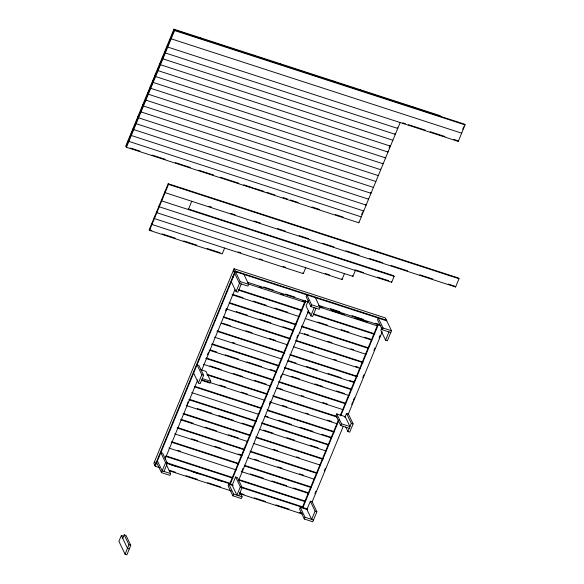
<?xml version="1.0" encoding="UTF-8"?>
<svg xmlns="http://www.w3.org/2000/svg" width="584" height="584" viewBox="0 0 584 584"><rect width="100%" height="100%" fill="white"/><g stroke="black" fill="none" stroke-linecap="round" stroke-linejoin="round"><path stroke-width="0.88" d="M440.548 116.369L440.219 115.698L173.922 29.2L125.801 145.942L126.451 147.292L358.853 222.781L400.171 122.545M126.122 146.613L174.244 29.879L464.754 124.239L465.076 124.91L458.272 141.423L167.761 47.063L167.119 45.705M126.451 147.292L174.572 30.55L173.922 29.2M224.614 248.069L222.183 253.967L149.555 230.373L149.234 229.702L168.192 183.712L458.695 278.072L459.024 278.743L455.622 286.999L165.111 192.64L164.783 191.968M149.555 230.373L168.513 184.383L168.192 183.712M188.34 209.547L191.742 201.29M123.166 536.061L121.355 535.477L118.924 541.368L125.071 554.209L126.889 554.8L130.78 545.368L126.027 535.455L124.217 534.864L122.757 538.404M381.826 327.785L380.804 330.259L385.557 340.173L387.374 340.764L391.506 330.741L385.352 317.9L234.045 268.749L153.847 463.316L155.249 466.251L159.571 467.653M154.928 465.572L235.126 271.005L386.433 320.149M155.249 466.251L235.447 271.677L386.754 320.828M125.071 554.209L128.962 544.777L124.217 534.864M187.019 404.369L188.055 401.843M207.502 354.671L208.539 352.145M225.555 310.87L226.592 308.345M165.119 458.951L197.757 379.775M201.575 370.512L234.907 289.649M166.272 464.455L170.659 473.602L169.929 475.376L161.454 472.624L165.586 462.601L160.841 452.688L162.651 453.279L167.404 463.185L164.002 471.441M198.399 383.002L201.801 374.745L197.049 364.839L198.867 365.423L203.612 375.337L200.21 383.593L198.399 383.002L193.647 373.088M241.287 283.948L237.878 292.204L236.067 291.613L240.199 281.59L234.045 268.749M243.922 274.436L248.667 284.342L247.944 286.116L239.469 283.364L234.717 273.451M200.918 369.767L205.999 371.424L210.751 381.33L210.021 383.104L201.546 380.352M151.665 223.803L151.986 224.482L303.293 273.626L305.724 267.728L305.403 267.056M233.089 485.516L228.855 484.136L228.125 485.91L232.87 495.816L241.345 498.568L242.075 496.801L239.885 492.224M229.979 483.267L305.322 300.49L305.644 301.169L230.308 483.939L229.979 483.267L166.863 462.762M235.586 476.967L232.184 485.216L236.929 495.13L240.331 486.874L235.586 476.967L237.403 477.551L242.148 487.465L238.746 495.721M308.447 300.205L306.06 305.979L310.812 315.893L312.63 316.484L316.032 308.228M241.937 470.916L242.981 468.383M269.363 404.376L270.407 401.843M280.473 377.417L281.517 374.891M296.789 337.829L297.833 335.304M238.44 480.851L308.571 310.71M232.87 495.816L233.6 494.049L228.855 484.136M310.885 306.556L311.615 304.79L306.863 294.876L306.133 296.643L310.885 306.556L319.36 309.308L320.09 307.542L315.338 297.628M310.812 315.893L314.214 307.637M361.657 214.525L362.701 211.999M389.083 147.986L390.127 145.46L390.448 146.131L158.045 70.642L157.395 69.292M154.096 217.905L154.417 218.584L342.034 279.524L344.465 273.626M156.527 212.014L156.848 212.686L352.94 276.378L355.371 270.487L355.05 269.808M336.734 413.881L341.479 423.794L349.955 426.546L345.202 416.633L336.734 413.881L336.004 415.655L340.749 425.561L349.225 428.313M158.95 206.116L159.279 206.794L391.681 282.276L394.112 276.385L393.791 275.706L188.267 208.948M307.899 509.81L300.271 507.335L299.541 509.102L304.293 519.015L312.761 521.768L316.893 511.745L312.148 501.831L310.33 501.24L306.928 509.496L311.673 519.41L315.075 511.153L310.33 501.24M339.041 419.933L302.935 507.532L302.607 506.854L338.37 420.1M340.107 415.888L377.95 324.083L375.351 323.237M340.779 415.72L378.271 324.755L377.95 324.083M462.711 129.188L463.733 126.713M340.749 425.561L341.479 423.794M344.837 417.524L346.538 413.392L348.356 413.983L353.108 423.896L349.707 432.145L347.889 431.561L345.699 426.984M304.293 519.015L305.016 517.249L300.271 507.335M382.301 329.756L383.031 327.982L378.279 318.076L377.556 319.842L382.301 329.756L390.776 332.508M314.915 493.662L315.951 491.137M324.288 470.916L325.346 468.346M351.707 404.391L352.758 401.85M353.444 400.186L354.481 397.66M362.81 377.461L363.861 374.899M373.906 350.531L374.95 348.006M379.14 337.837L380.184 335.311M312.111 501.919L343.356 426.108M348.217 414.319L382.243 331.778M347.889 431.561L351.291 423.305L346.538 413.392M385.557 340.173L388.959 331.916M174.572 30.55L465.076 124.91M461.674 133.167L171.163 38.807L170.521 37.456M402.814 122.837L405.391 123.677M408.523 124.691L425.152 130.093M430.196 131.728L444.942 136.517M453.615 139.335L457.951 140.744L458.272 141.423M392.879 140.233L160.476 64.751L159.826 63.393M378.301 175.609L145.891 100.127L145.241 98.769M375.87 181.507L143.46 106.018L142.817 104.667M373.439 187.406L141.029 111.916L140.386 110.566M361.284 216.883L128.882 141.394L128.232 140.043M130.451 148.022L139.999 151.125M152.066 155.045L165.148 159.293M175.412 162.622L190.296 167.462M198.75 170.207L213.715 175.061M220.365 177.229L238.863 183.23M243.711 184.807L253.222 187.902M254.471 188.303L264.012 191.399M267.056 192.392L271.377 193.793M272.246 194.078L274.838 194.917M283.087 197.596L287.423 199.005M290.401 199.976L298.183 202.502M312.017 206.992L319.798 209.525M335.362 214.576L343.144 217.102M168.513 184.383L459.024 278.743M209.014 206.327L211.612 207.174M230.695 213.372L235.031 214.781M254.106 220.978L260.179 222.949M277.524 228.585L285.328 231.118M299.198 235.622L308.739 238.725M322.616 243.229L333.887 246.893M346.027 250.835L359.036 255.062M369.446 258.442L382.454 262.661M391.127 265.479L407.603 270.83M419.743 274.779L432.751 278.999M448.359 284.072L454.425 286.043M394.112 276.385L161.71 200.896L161.381 200.217M355.809 270.056L363.613 272.589M377.483 277.093L388.761 280.758M325.288 273.509L329.61 274.918M238.126 251.887L240.718 252.726M259.741 258.909L262.333 259.749M283.087 266.486L285.678 267.333M149.234 229.702L151.825 230.541M162.199 233.914L175.171 238.126M183.814 240.929L196.786 245.149M207.159 248.514L220.132 252.726M263.822 287.014L273.334 290.102M285.437 294.029L294.949 297.117M330.398 308.637L339.903 311.725M352.013 315.652L363.248 319.309M247.718 282.349L308.243 302.008M318.616 305.381L380.863 325.602M259.135 286.926L261.727 287.766M280.751 293.942L283.342 294.789M302.366 300.964L304.957 301.811M320.266 306.782L322.857 307.622M331.5 310.433L344.472 314.645M354.846 318.01L367.818 322.222M248.222 283.948L305.286 302.483M319.725 307.177L377.651 325.989M240.199 281.59L248.667 284.342M311.615 304.79L320.09 307.542M383.031 327.982L391.506 330.741M238.44 289.562L301.556 310.06M307.352 311.944L309.943 312.783M313.404 313.907L374.789 333.851M238.768 290.241L301.884 310.739M307.673 312.623L310.272 313.462M313.725 314.586L374.249 334.245M233.417 294.613L242.929 297.701M253.303 301.074L266.275 305.286M274.918 308.096L287.89 312.309M317.893 322.054L327.398 325.142M341.231 329.632L349.013 332.165M364.577 337.216L370.628 339.18M232.009 294.73L299.453 316.637M305.242 318.514L371.818 340.143M229.147 302.592L295.723 324.215M301.519 326.091L368.095 347.721M229.476 303.264L296.051 324.887M301.84 326.77L368.416 348.392M236.228 311.571L247.47 315.221M259.573 319.156L270.815 322.806M282.919 326.741L292.431 329.829M304.279 333.676L308.6 335.077M327.617 341.26L331.946 342.662M350.962 348.838L353.561 349.685M226.176 308.878L293.621 330.785M299.409 332.668L365.986 354.291M223.314 316.74L289.89 338.362M295.687 340.246L363.124 362.153M223.643 317.419L290.219 339.041M296.008 340.917L362.584 362.547M222.613 323.2L230.395 325.726M245.959 330.778L252.011 332.749M269.304 338.362L275.356 340.326M310.549 351.758L313.141 352.597M333.895 359.342L336.486 360.182M355.51 366.358L358.101 367.205M221.212 323.31L287.788 344.932M293.577 346.816L360.153 368.438M217.482 330.887L284.058 352.517M289.854 354.393L357.291 376.3M216.941 331.281L284.386 353.189M290.175 355.072L356.751 376.695M232.344 342.399L234.943 343.246M288.284 360.569L296.066 363.102M306.447 366.467L317.681 370.117M328.062 373.49L341.027 377.702M349.677 380.512L353.999 381.914M214.511 337.18L281.955 359.087M287.744 360.97L354.32 382.593M212.138 343.859L278.714 365.482M284.503 367.365L351.948 389.272M211.598 344.253L279.035 366.161M284.831 368.044L351.407 389.667M210.576 350.035L216.627 352.006M225.271 354.809L238.243 359.021M246.886 361.832L261.581 366.606M270.231 369.416L276.283 371.38M291.584 376.351L299.366 378.877M314.929 383.936L322.711 386.462M336.545 390.951L344.326 393.485M209.167 350.152L276.604 372.059M282.401 373.935L348.976 395.565M206.305 358.014L272.881 379.636M278.67 381.52L345.246 403.142M205.765 358.408L273.202 380.308M278.999 382.191L345.575 403.814M209.926 365.876L221.168 369.526M233.272 373.453L242.783 376.541M254.887 380.476L266.129 384.126M277.969 387.973L282.298 389.382M301.315 395.558L303.914 396.397M322.93 402.58L327.252 403.982M203.334 364.299L270.772 386.206M276.568 388.09L343.144 409.712M207.393 374.41L267.049 393.784M272.837 395.667L336.822 416.45M206.846 374.804L267.37 394.463M273.166 396.346L337.143 417.122M201.801 374.745L203.612 375.337M351.291 423.305L353.108 423.896M202.276 378.578L210.751 381.33M219.657 385.075L225.709 387.046M241.272 392.098L247.324 394.061M282.517 405.493L286.839 406.902M305.863 413.078L308.454 413.917M327.478 420.1L331.8 421.502M201.823 379.856L264.939 400.354M269.866 401.96L337.311 423.86M194.64 386.309L261.216 407.939M267.005 409.815L334.45 431.722M194.961 386.988L261.537 408.61M267.333 410.494L333.909 432.116M265.443 415.998L268.034 416.837M278.415 420.21L291.379 424.422M300.03 427.225L312.995 431.437M321.645 434.248L331.15 437.336M191.669 392.601L258.245 414.224M264.902 416.392L331.478 438.015M189.296 399.281L255.865 420.903M261.661 422.787L328.237 444.409M188.756 399.675L256.193 421.582M261.982 423.466L328.558 445.088M197.239 408.552L211.934 413.326M218.854 415.567L233.549 420.341M242.199 423.152L253.441 426.802M263.552 430.087L273.064 433.175M286.897 437.671L294.679 440.197M310.243 445.256L318.024 447.782M186.325 405.573L252.894 427.196M259.551 429.357L326.127 450.987M183.464 413.435L250.032 435.058M255.828 436.941L323.266 458.841M182.923 413.83L250.361 435.73M256.15 437.613L322.726 459.236M181.894 419.611L193.136 423.261M205.239 427.196L216.482 430.846M228.585 434.773L238.097 437.861M273.283 449.293L277.604 450.695M296.628 456.878L299.22 457.717M180.493 419.721L247.061 441.351M253.719 443.511L320.295 465.134M177.631 427.583L244.207 449.206M249.996 451.089L316.572 472.711M177.091 427.977L244.528 449.884M250.317 451.768L316.893 473.39M191.625 438.818L197.677 440.781M214.97 446.395L221.022 448.366M238.316 453.98L240.907 454.819M254.485 459.228L258.807 460.637M277.831 466.813L282.152 468.222M299.446 473.836L303.768 475.237M174.66 433.875L242.097 455.783M247.886 457.659L314.462 479.281M171.798 441.73L238.374 463.36M244.163 465.236L310.739 486.866M171.258 442.132L238.695 464.032M244.484 465.915L311.06 487.538M178.01 450.439L180.602 451.279M250.383 473.945L263.347 478.157M271.998 480.968L286.693 485.742M293.613 487.983L308.308 492.757M168.827 448.023L236.264 469.93M241.192 471.529L308.629 493.436M165.965 455.885L232.542 477.508M238.33 479.391L304.906 501.014M165.425 456.279L232.863 478.186M238.652 480.063L305.228 501.692M241.221 486.917L302.607 506.854M165.586 462.601L167.404 463.185M240.331 486.874L242.148 487.465M315.075 511.153L316.893 511.745M166.323 463.163L232.899 484.786M241.55 487.589L307.257 508.934M169.907 464.419L177.689 466.952M193.253 472.003L199.305 473.967M214.868 479.026L222.65 481.552M169.623 470.346L175.674 472.31M186.048 475.683L197.29 479.333M207.663 482.705L220.635 486.917M241.389 493.655L243.981 494.495M254.354 497.867L265.596 501.517M275.969 504.89L288.941 509.102M299.315 512.467L301.906 513.314M169.083 470.74L231.337 490.961M239.98 493.772L302.235 513.986M170.659 473.602L162.184 470.85L157.439 460.944M233.6 494.049L242.075 496.801M305.016 517.249L313.491 520.001M128.962 544.777L130.78 545.368M129.32 548.902L127.502 548.318L121.355 535.477M413.589 107.047L413.917 107.726M386.958 98.397L387.287 99.076M397.419 127.765L397.74 128.444L165.33 52.954L164.688 51.604M394.988 133.663L395.31 134.342L162.907 58.853L162.257 57.502M455.294 286.328L455.622 286.999M360.328 89.746L360.656 90.425M387.696 151.351L388.017 152.03L155.614 76.54L154.964 75.19M385.265 157.249L385.593 157.921L153.183 82.439L152.533 81.081M382.834 163.148L383.162 163.819L150.752 88.33L150.103 86.98M380.403 169.039L380.731 169.718L148.321 94.228L147.672 92.878M333.705 81.096L334.026 81.775M370.687 192.625L371.008 193.297L138.598 117.815L137.955 116.457M368.256 198.523L368.577 199.195L136.167 123.706L135.524 122.355M307.075 72.445L307.396 73.124M365.825 204.415L366.146 205.093L133.743 129.604L133.094 128.254M363.394 210.313L363.715 210.985L131.312 135.503L130.663 134.145M391.36 281.605L391.681 282.276M358.532 222.102L358.853 222.781M280.444 63.802L280.765 64.474M253.814 55.151L254.135 55.823M352.619 275.706L352.94 276.378M341.713 278.845L342.034 279.524M227.183 46.501L227.504 47.173M200.553 37.85L200.874 38.522M302.972 272.947L303.293 273.626M233.315 270.523L234.396 272.772M232.695 276.904L233.016 277.575M231.315 281.707L236.067 291.613M157.359 459.674L157.68 460.353M156.709 462.711L161.454 472.624M154.577 461.55L155.651 463.805"/></g></svg>
